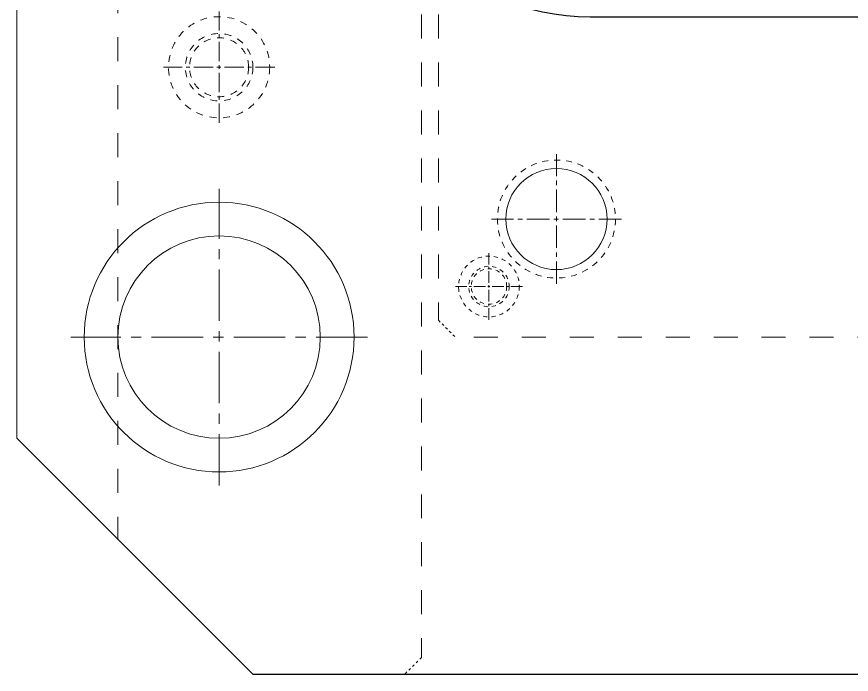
# Model space of a CAD drawing. Header units: millimetres. Extents: x 547 to 3706, y -10485 to 2068.
# Drawn here: x 1148.2 to 1395.6, y -1233.9 to -1038.9 of the extents above; entities that cross this region are included whole.
import ezdxf

# ---------------------------------------------------------------- set-up
doc = ezdxf.new("R2010")
doc.units = ezdxf.units.MM
doc.header["$LTSCALE"] = 16.335
doc.linetypes.add('CENTER', pattern=[0.6, 0.375, -0.075, 0.075, -0.075])
doc.linetypes.add('HIDDEN', pattern=[0.2, 0.1, -0.1])
doc.layers.get('0').update_dxf_attribs({"linetype": 'CONTINUOUS'})
doc.layers.add('moldbase', color=7, linetype='CONTINUOUS', lineweight=20)

# ---------------------------------------------------------------- blocks, each defined once
blk = doc.blocks.new('115')
at = {"layer": 'moldbase', "color": 1, "linetype": 'CENTER', "ltscale": 1.08846}
for p, q in [((1308.19, -118.11), (1308.19, -79.61)), ((1327.44, -98.86), (1288.94, -98.86))]:
    blk.add_line(p, q, dxfattribs=at)
at = {"layer": 'moldbase', "color": 1, "linetype": 'CENTER', "ltscale": 0.55978}
for p, q in [((1288.19, -128.76), (1288.19, -108.96)), ((1298.09, -118.86), (1278.29, -118.86))]:
    blk.add_line(p, q, dxfattribs=at)
at = {"layer": 'moldbase', "color": 8, "linetype": 'HIDDEN', "ltscale": 1.08846}
blk.add_circle((1308.19, -98.86), 17.5, dxfattribs=at)
at = {"layer": 'moldbase'}
blk.add_circle((1308.19, -98.86), 15, dxfattribs=at)
at = {"layer": 'moldbase', "color": 8, "linetype": 'HIDDEN', "ltscale": 0.746373}
for radius in [9, 6, 5.25]:
    blk.add_circle((1288.19, -118.86), radius, dxfattribs=at)

msp = doc.modelspace()

# ---------------------------------------------------------------- linework, layer by layer
for p, q in [((1318.194, -1038.857), (1808.194, -1038.857)), ((1218.194, -1233.857), (1148.194, -1163.857)), ((1218.194, -1233.857), (1948.194, -1233.857))]:
    msp.add_line(p, q)
msp.add_arc((1318.194, -968.857), 70, 180, 270)
at = {"layer": 'moldbase', "color": 8, "linetype": 'HIDDEN', "ltscale": 4.353841}
for p, q in [((1268.194, -568.857), (1268.194, -1228.857)), ((1273.194, -568.857), (1273.194, -1128.857)), ((1178.194, -603.998), (1178.194, -1193.857)), ((1888.194, -1133.857), (1278.194, -1133.857))]:
    msp.add_line(p, q, dxfattribs=at)
at = {"layer": 'moldbase'}
msp.add_line((1148.194, -633.857), (1148.194, -1163.857), dxfattribs=at)
at = {"layer": 'moldbase', "color": 1, "linetype": 'CENTER', "ltscale": 0.932966}
for p, q in [((1208.194, -1070.357), (1208.194, -1037.357)), ((1224.694, -1053.857), (1191.694, -1053.857))]:
    msp.add_line(p, q, dxfattribs=at)
at = {"layer": 'moldbase', "color": 1, "linetype": 'CENTER', "ltscale": 2.487909}
for p, q in [((1208.194, -1177.857), (1208.194, -1089.857)), ((1252.194, -1133.857), (1164.194, -1133.857))]:
    msp.add_line(p, q, dxfattribs=at)
at = {"layer": 'moldbase', "color": 8, "linetype": 'HIDDEN', "ltscale": 0.466483}
for p, q in [((1273.194, -1128.857), (1278.194, -1133.857)), ((1268.194, -1228.857), (1263.194, -1233.857))]:
    msp.add_line(p, q, dxfattribs=at)
at = {"layer": 'moldbase', "color": 8, "linetype": 'HIDDEN', "ltscale": 1.243955}
for radius in [15, 10, 8.75]:
    msp.add_circle((1208.194, -1053.857), radius, dxfattribs=at)
at = {"layer": 'moldbase'}
for radius in [40, 30]:
    msp.add_circle((1208.194, -1133.857), radius, dxfattribs=at)

# ---------------------------------------------------------------- block references
msp.add_blockref('115', (0, -1000))

doc.saveas('drawing.dxf')
